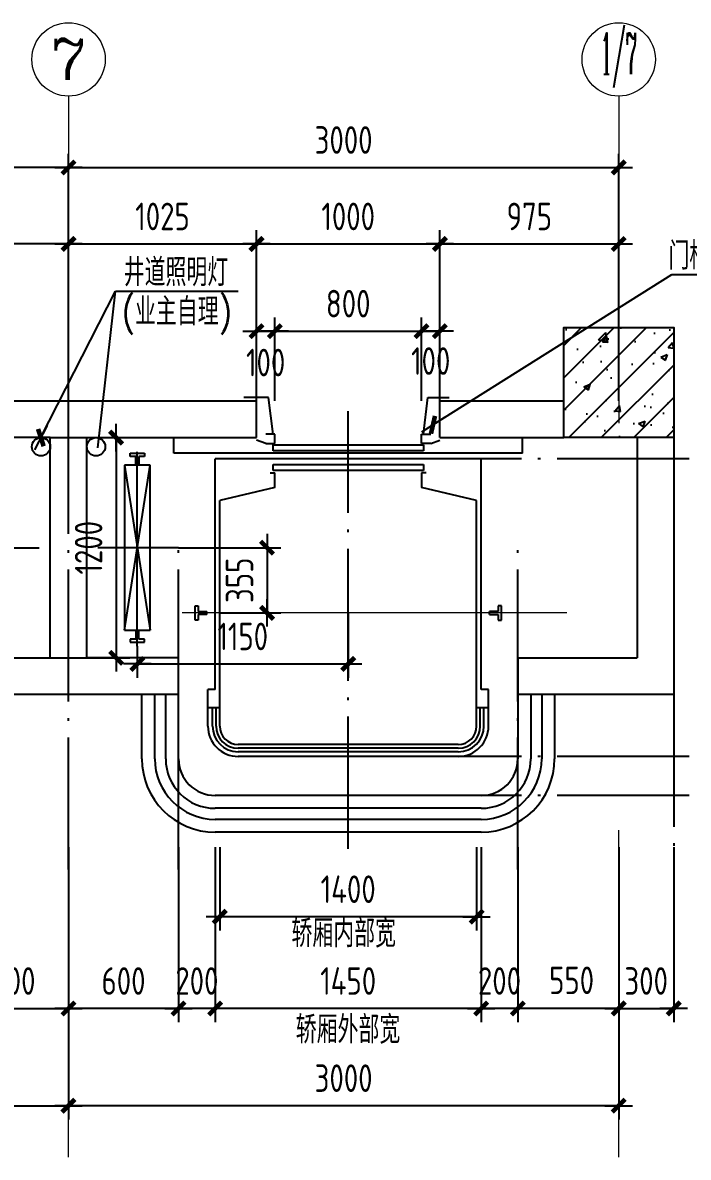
# Model space of a CAD drawing. Extents: x 185540 to 253404, y 138157 to 180211.
# Drawn here: x 218094 to 221724, y 142779 to 148961 of the extents above; entities that cross this region are included whole.
import ezdxf
from ezdxf.enums import TextEntityAlignment as Align

# ---------------------------------------------------------------- set-up
doc = ezdxf.new("R2010")
doc.units = 0
doc.header["$LTSCALE"] = 1000
doc.header["$MEASUREMENT"] = 0
doc.linetypes.add('ACAD_ISO04W100', pattern=[30.5, 24, -3, 0.5, -3])
doc.layers.get('0').update_dxf_attribs({"linetype": 'CONTINUOUS'})
doc.layers.get('DEFPOINTS').update_dxf_attribs({"linetype": 'CONTINUOUS'})
for name, color, linetype in [('1', 8, 'CONTINUOUS'), ('COLUMN', 4, 'CONTINUOUS'), ('TC', 8, 'CONTINUOUS'), ('WALL', 1, 'CONTINUOUS'), ('WINDOWS', 4, 'CONTINUOUS')]:
    doc.layers.add(name, color=color, linetype=linetype)
doc.layers.add('AXIS', color=3, linetype='CONTINUOUS', lineweight=9)
doc.styles.add('COMPLEX', font='COMPLEX.shx')
doc.styles.add('DIM_FONT', font='tssdeng.shx', dxfattribs={"width": 0.8, "bigfont": 'tssdchn.shx'})
doc.styles.get("Standard").update_dxf_attribs({"font": 'txt.shx', "width": 0.8, "height": 260, "bigfont": 'china.shx'})
doc.dimstyles.new('DIMN-200', dxfattribs={"dimtxt": 300, "dimasz": 1, "dimexe": 250, "dimexo": 0, "dimgap": 150, "dimtad": 1, "dimdec": 0, "dimdsep": 46, "dimtxsty": 'DIM_FONT', "dimblk": '_DIMX', "dimcen": 2.5, "dimclrd": 256, "dimclre": 256, "dimclrt": 4, "dimadec": 0, "dimazin": 0, "dimtfac": 1, "dimtdec": 0, "dimtix": 1, "dimtmove": 2, "dimatfit": 3, "dimldrblk": '_DIMX', "dimfxl": 0, "dimtolj": 1, "dimtzin": 0, "dimarcsym": 0})
doc.dimstyles.get("Standard").update_dxf_attribs({"dimtxt": 300, "dimasz": 1, "dimexe": 150, "dimexo": 0, "dimgap": 150, "dimtad": 1, "dimdec": 0, "dimzin": 0, "dimdsep": 46, "dimtxsty": 'Standard', "dimblk1": '_DIMX', "dimblk2": '_DIMX', "dimsah": 1, "dimcen": 200, "dimclrd": 256, "dimclre": 256, "dimclrt": 4, "dimadec": 0, "dimazin": 0, "dimtfac": 1, "dimtdec": 0, "dimtix": 1, "dimtmove": 2, "dimatfit": 3, "dimldrblk": '_DIMX', "dimfxl": 0, "dimtolj": 1, "dimtzin": 0, "dimarcsym": 0})

# ---------------------------------------------------------------- blocks, each defined once
blk = doc.blocks.new('_DIMX')
blk.add_line((-150, 0), (150, 0))
at = {"const_width": 50}
blk.add_lwpolyline([(-70, -70), (70, 70)], dxfattribs=at)
blk = doc.blocks.new('*D494')
at = {"linetype": 'ByBlock'}
for p, q in [((215182, 135847.6), (215616.5, 135847.6)), ((215541.5, 135847.1), (215541.5, 134648.1)), ((215182, 134647.6), (215616.5, 134647.6))]:
    blk.add_line(p, q, dxfattribs=at)
at = {"layer": 'DEFPOINTS', "color": 0, "linetype": 'ByBlock'}
for p in [(215182, 135847.6), (215182, 134647.6), (215541.5, 134647.6)]:
    blk.add_point(p, dxfattribs=at)
at = {"linetype": 'ByBlock', "xscale": 0.5, "yscale": 0.5, "zscale": 0.5}
for p, rotation in [((215541.5, 135847.6), 90), ((215541.5, 134647.6), 270)]:
    blk.add_blockref('_DIMX', p, dxfattribs=dict(at, rotation=rotation))
at = {"color": 4, "linetype": 'ByBlock', "insert": (215391.5, 135247.6), "char_height": 150, "attachment_point": 5, "rotation": 90, "style": 'DIM_FONT'}
blk.add_mtext('\\A1;1200', dxfattribs=at)
blk = doc.blocks.new('*D503')
at = {"linetype": 'ByBlock'}
for p, q in [((212282, 136047.6), (212282, 137394.4)), ((215282, 136047.6), (215282, 137394.4)), ((215281.5, 137319.4), (212282.5, 137319.4))]:
    blk.add_line(p, q, dxfattribs=at)
at = {"layer": 'DEFPOINTS', "color": 0, "linetype": 'ByBlock'}
for p in [(212282, 137319.4), (212282, 136047.6), (215282, 136047.6)]:
    blk.add_point(p, dxfattribs=at)
at = {"linetype": 'ByBlock', "xscale": 0.5, "yscale": 0.5, "zscale": 0.5, "rotation": 180}
blk.add_blockref('_DIMX', (212282, 137319.4), dxfattribs=at)
at = {"linetype": 'ByBlock', "xscale": 0.5, "yscale": 0.5, "zscale": 0.5}
blk.add_blockref('_DIMX', (215282, 137319.4), dxfattribs=at)
at = {"color": 4, "linetype": 'ByBlock', "insert": (213782, 137469.4), "char_height": 150, "attachment_point": 5, "style": 'DIM_FONT'}
blk.add_mtext('\\A1;3000', dxfattribs=at)
blk = doc.blocks.new('*D497')
at = {"linetype": 'ByBlock'}
for p, q in [((214257, 136047.6), (214257, 136977.6)), ((215282, 136047.6), (215282, 136977.6)), ((215281.5, 136902.6), (214257.5, 136902.6))]:
    blk.add_line(p, q, dxfattribs=at)
at = {"layer": 'DEFPOINTS', "color": 0, "linetype": 'ByBlock'}
for p in [(214257, 136902.6), (214257, 136047.6), (215282, 136047.6)]:
    blk.add_point(p, dxfattribs=at)
at = {"linetype": 'ByBlock', "xscale": 0.5, "yscale": 0.5, "zscale": 0.5, "rotation": 180}
blk.add_blockref('_DIMX', (214257, 136902.6), dxfattribs=at)
at = {"linetype": 'ByBlock', "xscale": 0.5, "yscale": 0.5, "zscale": 0.5}
blk.add_blockref('_DIMX', (215282, 136902.6), dxfattribs=at)
at = {"color": 4, "linetype": 'ByBlock', "insert": (214769.5, 137052.6), "char_height": 150, "attachment_point": 5, "style": 'DIM_FONT'}
blk.add_mtext('\\A1;1025', dxfattribs=at)
blk = doc.blocks.new('*D505')
at = {"linetype": 'ByBlock'}
for p, q in [((214682, 133697.6), (214682, 132744.1)), ((215282, 133697.6), (215282, 132744.1)), ((214682.5, 132819.1), (215281.5, 132819.1))]:
    blk.add_line(p, q, dxfattribs=at)
at = {"layer": 'DEFPOINTS', "color": 0, "linetype": 'ByBlock'}
for p in [(214682, 133697.6), (215282, 133697.6), (215282, 132819.1)]:
    blk.add_point(p, dxfattribs=at)
at = {"linetype": 'ByBlock', "xscale": 0.5, "yscale": 0.5, "zscale": 0.5, "rotation": 180}
blk.add_blockref('_DIMX', (214682, 132819.1), dxfattribs=at)
at = {"linetype": 'ByBlock', "xscale": 0.5, "yscale": 0.5, "zscale": 0.5}
blk.add_blockref('_DIMX', (215282, 132819.1), dxfattribs=at)
at = {"color": 4, "linetype": 'ByBlock', "insert": (214982, 132969.1), "char_height": 150, "attachment_point": 5, "style": 'DIM_FONT'}
blk.add_mtext('\\A1;600', dxfattribs=at)
blk = doc.blocks.new('*D504')
at = {"linetype": 'ByBlock'}
for p, q in [((212282, 133615.2), (212282, 132132)), ((215282, 133615.2), (215282, 132132)), ((212282.5, 132207), (215281.5, 132207))]:
    blk.add_line(p, q, dxfattribs=at)
at = {"layer": 'DEFPOINTS', "color": 0, "linetype": 'ByBlock'}
for p in [(212282, 133615.2), (215282, 133615.2), (215282, 132207)]:
    blk.add_point(p, dxfattribs=at)
at = {"linetype": 'ByBlock', "xscale": 0.5, "yscale": 0.5, "zscale": 0.5, "rotation": 180}
blk.add_blockref('_DIMX', (212282, 132207), dxfattribs=at)
at = {"linetype": 'ByBlock', "xscale": 0.5, "yscale": 0.5, "zscale": 0.5}
blk.add_blockref('_DIMX', (215282, 132207), dxfattribs=at)
at = {"color": 4, "linetype": 'ByBlock', "insert": (213782, 132357), "char_height": 150, "attachment_point": 5, "style": 'DIM_FONT'}
blk.add_mtext('\\A1;3000', dxfattribs=at)
blk = doc.blocks.new('*D514')
at = {"linetype": 'ByBlock'}
for p, q in [((215282, 136047.6), (215282, 137394.4)), ((218282, 136047.6), (218282, 137394.4)), ((215282.5, 137319.4), (218281.5, 137319.4))]:
    blk.add_line(p, q, dxfattribs=at)
at = {"layer": 'DEFPOINTS', "color": 0, "linetype": 'ByBlock'}
for p in [(218282, 137319.4), (215282, 136047.6), (218282, 136047.6)]:
    blk.add_point(p, dxfattribs=at)
at = {"linetype": 'ByBlock', "xscale": 0.5, "yscale": 0.5, "zscale": 0.5, "rotation": 180}
blk.add_blockref('_DIMX', (215282, 137319.4), dxfattribs=at)
at = {"linetype": 'ByBlock', "xscale": 0.5, "yscale": 0.5, "zscale": 0.5}
blk.add_blockref('_DIMX', (218282, 137319.4), dxfattribs=at)
at = {"color": 4, "linetype": 'ByBlock', "insert": (216782, 137469.4), "char_height": 150, "attachment_point": 5, "style": 'DIM_FONT'}
blk.add_mtext('\\A1;3000', dxfattribs=at)
blk = doc.blocks.new('*D517')
at = {"linetype": 'ByBlock'}
for p, q in [((217307, 136047.6), (217307, 136977.6)), ((218282, 136047.6), (218282, 136977.6)), ((217307.5, 136902.6), (218281.5, 136902.6))]:
    blk.add_line(p, q, dxfattribs=at)
at = {"layer": 'DEFPOINTS', "color": 0, "linetype": 'ByBlock'}
for p in [(218282, 136902.6), (217307, 136047.6), (218282, 136047.6)]:
    blk.add_point(p, dxfattribs=at)
at = {"linetype": 'ByBlock', "xscale": 0.5, "yscale": 0.5, "zscale": 0.5, "rotation": 180}
blk.add_blockref('_DIMX', (217307, 136902.6), dxfattribs=at)
at = {"linetype": 'ByBlock', "xscale": 0.5, "yscale": 0.5, "zscale": 0.5}
blk.add_blockref('_DIMX', (218282, 136902.6), dxfattribs=at)
at = {"color": 4, "linetype": 'ByBlock', "insert": (217794.5, 137052.6), "char_height": 150, "attachment_point": 5, "style": 'DIM_FONT'}
blk.add_mtext('\\A1;975', dxfattribs=at)
blk = doc.blocks.new('*D516')
at = {"linetype": 'ByBlock'}
for p, q in [((216307, 136047.6), (216307, 136977.6)), ((217307, 136047.6), (217307, 136977.6)), ((216307.5, 136902.6), (217306.5, 136902.6))]:
    blk.add_line(p, q, dxfattribs=at)
at = {"layer": 'DEFPOINTS', "color": 0, "linetype": 'ByBlock'}
for p in [(217307, 136902.6), (216307, 136047.6), (217307, 136047.6)]:
    blk.add_point(p, dxfattribs=at)
at = {"linetype": 'ByBlock', "xscale": 0.5, "yscale": 0.5, "zscale": 0.5, "rotation": 180}
blk.add_blockref('_DIMX', (216307, 136902.6), dxfattribs=at)
at = {"linetype": 'ByBlock', "xscale": 0.5, "yscale": 0.5, "zscale": 0.5}
blk.add_blockref('_DIMX', (217307, 136902.6), dxfattribs=at)
at = {"color": 4, "linetype": 'ByBlock', "insert": (216807, 137052.6), "char_height": 150, "attachment_point": 5, "style": 'DIM_FONT'}
blk.add_mtext('\\A1;1000', dxfattribs=at)
blk = doc.blocks.new('*D515')
at = {"linetype": 'ByBlock'}
for p, q in [((215282, 136047.6), (215282, 136977.6)), ((216307, 136047.6), (216307, 136977.6)), ((215282.5, 136902.6), (216306.5, 136902.6))]:
    blk.add_line(p, q, dxfattribs=at)
at = {"layer": 'DEFPOINTS', "color": 0, "linetype": 'ByBlock'}
for p in [(216307, 136902.6), (215282, 136047.6), (216307, 136047.6)]:
    blk.add_point(p, dxfattribs=at)
at = {"linetype": 'ByBlock', "xscale": 0.5, "yscale": 0.5, "zscale": 0.5, "rotation": 180}
blk.add_blockref('_DIMX', (215282, 136902.6), dxfattribs=at)
at = {"linetype": 'ByBlock', "xscale": 0.5, "yscale": 0.5, "zscale": 0.5}
blk.add_blockref('_DIMX', (216307, 136902.6), dxfattribs=at)
at = {"color": 4, "linetype": 'ByBlock', "insert": (215794.5, 137052.6), "char_height": 150, "attachment_point": 5, "style": 'DIM_FONT'}
blk.add_mtext('\\A1;1025', dxfattribs=at)
blk = doc.blocks.new('*D519')
at = {"linetype": 'ByBlock'}
for p, q in [((217207, 136047.6), (217207, 136502.6)), ((217307, 136047.6), (217307, 136502.6)), ((217206.5, 136427.6), (217206, 136427.6)), ((217207, 136427.6), (217307, 136427.6)), ((217207, 136427.6), (217307, 136427.6)), ((217307.5, 136427.6), (217308, 136427.6))]:
    blk.add_line(p, q, dxfattribs=at)
at = {"layer": 'DEFPOINTS', "color": 0, "linetype": 'ByBlock'}
for p in [(217307, 136427.6), (217207, 136047.6), (217307, 136047.6)]:
    blk.add_point(p, dxfattribs=at)
at = {"linetype": 'ByBlock', "xscale": 0.5, "yscale": 0.5, "zscale": 0.5}
blk.add_blockref('_DIMX', (217207, 136427.6), dxfattribs=at)
at = {"linetype": 'ByBlock', "xscale": 0.5, "yscale": 0.5, "zscale": 0.5, "rotation": 180}
blk.add_blockref('_DIMX', (217307, 136427.6), dxfattribs=at)
at = {"color": 4, "linetype": 'ByBlock', "insert": (217257, 136264.7), "char_height": 150, "attachment_point": 5, "style": 'DIM_FONT'}
blk.add_mtext('\\A1;100', dxfattribs=at)
blk = doc.blocks.new('*D518')
at = {"linetype": 'ByBlock'}
for p, q in [((216407, 136047.6), (216407, 136502.6)), ((217207, 136047.6), (217207, 136502.6)), ((216407.5, 136427.6), (217206.5, 136427.6))]:
    blk.add_line(p, q, dxfattribs=at)
at = {"layer": 'DEFPOINTS', "color": 0, "linetype": 'ByBlock'}
for p in [(217207, 136427.6), (216407, 136047.6), (217207, 136047.6)]:
    blk.add_point(p, dxfattribs=at)
at = {"linetype": 'ByBlock', "xscale": 0.5, "yscale": 0.5, "zscale": 0.5, "rotation": 180}
blk.add_blockref('_DIMX', (216407, 136427.6), dxfattribs=at)
at = {"linetype": 'ByBlock', "xscale": 0.5, "yscale": 0.5, "zscale": 0.5}
blk.add_blockref('_DIMX', (217207, 136427.6), dxfattribs=at)
at = {"color": 4, "linetype": 'ByBlock', "insert": (216807, 136577.6), "char_height": 150, "attachment_point": 5, "style": 'DIM_FONT'}
blk.add_mtext('\\A1;800', dxfattribs=at)
blk = doc.blocks.new('*D520')
at = {"linetype": 'ByBlock'}
for p, q in [((216307, 136047.6), (216307, 136502.6)), ((216407, 136047.6), (216407, 136502.6)), ((216306.5, 136427.6), (216306, 136427.6)), ((216307, 136427.6), (216407, 136427.6)), ((216307, 136427.6), (216407, 136427.6)), ((216407.5, 136427.6), (216408, 136427.6))]:
    blk.add_line(p, q, dxfattribs=at)
at = {"layer": 'DEFPOINTS', "color": 0, "linetype": 'ByBlock'}
for p in [(216407, 136427.6), (216307, 136047.6), (216407, 136047.6)]:
    blk.add_point(p, dxfattribs=at)
at = {"linetype": 'ByBlock', "xscale": 0.5, "yscale": 0.5, "zscale": 0.5}
blk.add_blockref('_DIMX', (216307, 136427.6), dxfattribs=at)
at = {"linetype": 'ByBlock', "xscale": 0.5, "yscale": 0.5, "zscale": 0.5, "rotation": 180}
blk.add_blockref('_DIMX', (216407, 136427.6), dxfattribs=at)
at = {"color": 4, "linetype": 'ByBlock', "insert": (216357, 136256.7), "char_height": 150, "attachment_point": 5, "style": 'DIM_FONT'}
blk.add_mtext('\\A1;100', dxfattribs=at)
blk = doc.blocks.new('*D513')
at = {"linetype": 'ByBlock'}
for p, q in [((215880.9, 135247.6), (216439.7, 135247.6)), ((216364.7, 135248.1), (216364.7, 135248.6)), ((216364.7, 135247.6), (216364.7, 134892.6)), ((216107, 134892.6), (216439.7, 134892.6)), ((216364.7, 134892.1), (216364.7, 134891.6))]:
    blk.add_line(p, q, dxfattribs=at)
at = {"layer": 'DEFPOINTS', "color": 0, "linetype": 'ByBlock'}
for p in [(215880.9, 135247.6), (216107, 134892.6), (216364.7, 134892.6)]:
    blk.add_point(p, dxfattribs=at)
at = {"linetype": 'ByBlock', "xscale": 0.5, "yscale": 0.5, "zscale": 0.5}
for p, rotation in [((216364.7, 135247.6), 270), ((216364.7, 134892.6), 90)]:
    blk.add_blockref('_DIMX', p, dxfattribs=dict(at, rotation=rotation))
at = {"color": 4, "linetype": 'ByBlock', "insert": (216214.7, 135070.1), "char_height": 150, "attachment_point": 5, "rotation": 90, "style": 'DIM_FONT'}
blk.add_mtext('\\A1;355', dxfattribs=at)
blk = doc.blocks.new('*D512')
at = {"linetype": 'ByBlock'}
for p, q in [((216807, 134892.6), (216807, 134539)), ((215657, 134711.7), (215657, 134539)), ((215657.5, 134614), (216806.5, 134614))]:
    blk.add_line(p, q, dxfattribs=at)
at = {"layer": 'DEFPOINTS', "color": 0, "linetype": 'ByBlock'}
for p in [(216807, 134892.6), (215657, 134711.7), (216807, 134614)]:
    blk.add_point(p, dxfattribs=at)
at = {"linetype": 'ByBlock', "xscale": 0.5, "yscale": 0.5, "zscale": 0.5, "rotation": 180}
blk.add_blockref('_DIMX', (215657, 134614), dxfattribs=at)
at = {"linetype": 'ByBlock', "xscale": 0.5, "yscale": 0.5, "zscale": 0.5}
blk.add_blockref('_DIMX', (216807, 134614), dxfattribs=at)
at = {"color": 4, "linetype": 'ByBlock', "insert": (216232, 134764), "char_height": 150, "attachment_point": 5, "style": 'DIM_FONT'}
blk.add_mtext('\\A1;1150', dxfattribs=at)
blk = doc.blocks.new('*D527')
at = {"linetype": 'ByBlock'}
for p, q in [((215282, 133615.2), (215282, 132132)), ((218282, 133615.2), (218282, 132132)), ((218281.5, 132207), (215282.5, 132207))]:
    blk.add_line(p, q, dxfattribs=at)
at = {"layer": 'DEFPOINTS', "color": 0, "linetype": 'ByBlock'}
for p in [(215282, 133615.2), (218282, 133615.2), (215282, 132207)]:
    blk.add_point(p, dxfattribs=at)
at = {"linetype": 'ByBlock', "xscale": 0.5, "yscale": 0.5, "zscale": 0.5, "rotation": 180}
blk.add_blockref('_DIMX', (215282, 132207), dxfattribs=at)
at = {"linetype": 'ByBlock', "xscale": 0.5, "yscale": 0.5, "zscale": 0.5}
blk.add_blockref('_DIMX', (218282, 132207), dxfattribs=at)
at = {"color": 4, "linetype": 'ByBlock', "insert": (216782, 132357), "char_height": 150, "attachment_point": 5, "style": 'DIM_FONT'}
blk.add_mtext('\\A1;3000', dxfattribs=at)
blk = doc.blocks.new('*D521')
at = {"linetype": 'ByBlock'}
for p, q in [((216082, 133615.2), (216082, 132661.7)), ((217532, 133615.2), (217532, 132661.7)), ((217531.5, 132736.7), (216082.5, 132736.7))]:
    blk.add_line(p, q, dxfattribs=at)
at = {"layer": 'DEFPOINTS', "color": 0, "linetype": 'ByBlock'}
for p in [(216082, 133615.2), (217532, 133615.2), (216082, 132736.7)]:
    blk.add_point(p, dxfattribs=at)
at = {"linetype": 'ByBlock', "xscale": 0.5, "yscale": 0.5, "zscale": 0.5, "rotation": 180}
blk.add_blockref('_DIMX', (216082, 132736.7), dxfattribs=at)
at = {"linetype": 'ByBlock', "xscale": 0.5, "yscale": 0.5, "zscale": 0.5}
blk.add_blockref('_DIMX', (217532, 132736.7), dxfattribs=at)
at = {"color": 4, "linetype": 'ByBlock', "insert": (216807, 132886.7), "char_height": 150, "attachment_point": 5, "style": 'DIM_FONT'}
blk.add_mtext('\\A1;1450', dxfattribs=at)
blk = doc.blocks.new('*D524')
at = {"linetype": 'ByBlock'}
for p, q in [((216107, 133615.2), (216107, 133161.8)), ((217507, 133615.2), (217507, 133161.8)), ((217506.5, 133236.8), (216107.5, 133236.8))]:
    blk.add_line(p, q, dxfattribs=at)
at = {"layer": 'DEFPOINTS', "color": 0, "linetype": 'ByBlock'}
for p in [(216107, 133615.2), (217507, 133615.2), (216107, 133236.8)]:
    blk.add_point(p, dxfattribs=at)
at = {"linetype": 'ByBlock', "xscale": 0.5, "yscale": 0.5, "zscale": 0.5, "rotation": 180}
blk.add_blockref('_DIMX', (216107, 133236.8), dxfattribs=at)
at = {"linetype": 'ByBlock', "xscale": 0.5, "yscale": 0.5, "zscale": 0.5}
blk.add_blockref('_DIMX', (217507, 133236.8), dxfattribs=at)
at = {"color": 4, "linetype": 'ByBlock', "insert": (216807, 133386.8), "char_height": 150, "attachment_point": 5, "style": 'DIM_FONT'}
blk.add_mtext('\\A1;1400', dxfattribs=at)
blk = doc.blocks.new('*D525')
at = {"linetype": 'ByBlock'}
for p, q in [((217732, 130858.9), (217732, 129905.4)), ((218282, 130858.9), (218282, 129905.4)), ((218281.5, 129980.4), (217732.5, 129980.4))]:
    blk.add_line(p, q, dxfattribs=at)
at = {"layer": 'DEFPOINTS', "color": 0, "linetype": 'ByBlock'}
for p in [(217732, 130858.9), (218282, 130858.9), (217732, 129980.4)]:
    blk.add_point(p, dxfattribs=at)
at = {"linetype": 'ByBlock', "xscale": 0.5, "yscale": 0.5, "zscale": 0.5, "rotation": 180}
blk.add_blockref('_DIMX', (217732, 129980.4), dxfattribs=at)
at = {"linetype": 'ByBlock', "xscale": 0.5, "yscale": 0.5, "zscale": 0.5}
blk.add_blockref('_DIMX', (218282, 129980.4), dxfattribs=at)
at = {"color": 4, "linetype": 'ByBlock', "insert": (218025.2, 130134), "char_height": 150, "attachment_point": 5, "style": 'DIM_FONT'}
blk.add_mtext('\\A1;550', dxfattribs=at)
blk = doc.blocks.new('*D526')
at = {"linetype": 'ByBlock'}
for p, q in [((217532, 133615.2), (217532, 132661.7)), ((217732, 133615.2), (217732, 132661.7)), ((217531.5, 132736.7), (217531, 132736.7)), ((217732, 132736.7), (217532, 132736.7)), ((217732.5, 132736.7), (217733, 132736.7))]:
    blk.add_line(p, q, dxfattribs=at)
at = {"layer": 'DEFPOINTS', "color": 0, "linetype": 'ByBlock'}
for p in [(217532, 133615.2), (217732, 133615.2), (217532, 132736.7)]:
    blk.add_point(p, dxfattribs=at)
at = {"linetype": 'ByBlock', "xscale": 0.5, "yscale": 0.5, "zscale": 0.5}
blk.add_blockref('_DIMX', (217532, 132736.7), dxfattribs=at)
at = {"linetype": 'ByBlock', "xscale": 0.5, "yscale": 0.5, "zscale": 0.5, "rotation": 180}
blk.add_blockref('_DIMX', (217732, 132736.7), dxfattribs=at)
at = {"color": 4, "linetype": 'ByBlock', "insert": (217632, 132886.7), "char_height": 150, "attachment_point": 5, "style": 'DIM_FONT'}
blk.add_mtext('\\A1;200', dxfattribs=at)
blk = doc.blocks.new('*D523')
at = {"linetype": 'ByBlock'}
for p, q in [((215282, 133615.2), (215282, 132661.7)), ((215882, 133615.2), (215882, 132661.7)), ((215881.5, 132736.7), (215282.5, 132736.7))]:
    blk.add_line(p, q, dxfattribs=at)
at = {"layer": 'DEFPOINTS', "color": 0, "linetype": 'ByBlock'}
for p in [(215282, 133615.2), (215882, 133615.2), (215282, 132736.7)]:
    blk.add_point(p, dxfattribs=at)
at = {"linetype": 'ByBlock', "xscale": 0.5, "yscale": 0.5, "zscale": 0.5, "rotation": 180}
blk.add_blockref('_DIMX', (215282, 132736.7), dxfattribs=at)
at = {"linetype": 'ByBlock', "xscale": 0.5, "yscale": 0.5, "zscale": 0.5}
blk.add_blockref('_DIMX', (215882, 132736.7), dxfattribs=at)
at = {"color": 4, "linetype": 'ByBlock', "insert": (215582, 132886.7), "char_height": 150, "attachment_point": 5, "style": 'DIM_FONT'}
blk.add_mtext('\\A1;600', dxfattribs=at)
blk = doc.blocks.new('*D522')
at = {"linetype": 'ByBlock'}
for p, q in [((215882, 133615.2), (215882, 132661.7)), ((216082, 133615.2), (216082, 132661.7)), ((215881.5, 132736.7), (215881, 132736.7)), ((216082, 132736.7), (215882, 132736.7)), ((216082.5, 132736.7), (216083, 132736.7))]:
    blk.add_line(p, q, dxfattribs=at)
at = {"layer": 'DEFPOINTS', "color": 0, "linetype": 'ByBlock'}
for p in [(215882, 133615.2), (216082, 133615.2), (215882, 132736.7)]:
    blk.add_point(p, dxfattribs=at)
at = {"linetype": 'ByBlock', "xscale": 0.5, "yscale": 0.5, "zscale": 0.5}
blk.add_blockref('_DIMX', (215882, 132736.7), dxfattribs=at)
at = {"linetype": 'ByBlock', "xscale": 0.5, "yscale": 0.5, "zscale": 0.5, "rotation": 180}
blk.add_blockref('_DIMX', (216082, 132736.7), dxfattribs=at)
at = {"color": 4, "linetype": 'ByBlock', "insert": (215982, 132886.7), "char_height": 150, "attachment_point": 5, "style": 'DIM_FONT'}
blk.add_mtext('\\A1;200', dxfattribs=at)
blk = doc.blocks.new('*D528')
at = {"linetype": 'ByBlock'}
for p, q in [((218282, 130858.9), (218282, 129905.4)), ((218582, 130858.9), (218582, 129905.4)), ((218281.5, 129980.4), (218281, 129980.4)), ((218282, 129980.4), (218582, 129980.4)), ((218582.5, 129980.4), (218583, 129980.4))]:
    blk.add_line(p, q, dxfattribs=at)
at = {"layer": 'DEFPOINTS', "color": 0, "linetype": 'ByBlock'}
for p in [(218282, 130858.9), (218582, 130858.9), (218582, 129980.4)]:
    blk.add_point(p, dxfattribs=at)
at = {"linetype": 'ByBlock', "xscale": 0.5, "yscale": 0.5, "zscale": 0.5}
blk.add_blockref('_DIMX', (218282, 129980.4), dxfattribs=at)
at = {"linetype": 'ByBlock', "xscale": 0.5, "yscale": 0.5, "zscale": 0.5, "rotation": 180}
blk.add_blockref('_DIMX', (218582, 129980.4), dxfattribs=at)
at = {"color": 4, "linetype": 'ByBlock', "insert": (218432, 130130.4), "char_height": 150, "attachment_point": 5, "style": 'DIM_FONT'}
blk.add_mtext('\\A1;300', dxfattribs=at)

msp = doc.modelspace()

# ---------------------------------------------------------------- hatches: boundary and pattern name
at = {"layer": '1'}
h = msp.add_hatch(dxfattribs=at)
h.set_pattern_fill('AR-CONC', color=256, scale=50, style=0)
h.set_pattern_definition([(50, (22774.47, -29677.2), (358.6301, -31.37607), [37.5, -412.5]), (355, (22774.47, -29677.2), (-69.37567, 376.09607), [30, -330]), (100.4514, (22804.36, -29679.8), (289.2547, 344.71977), [31.8701, -350.57106]), (46.1842, (22774.47, -29577.2), (533.6205, -82.7595), [56.25, -618.75]), (96.6356, (22818.94, -29584.1), (467.3314, 487.0589), [47.8051, -525.8565]), (351.1842, (22774.47, -29577.2), (467.331, 487.0593), [45, -495]), (21, (22824.47, -29602.2), (298.45353, -201.30945), [37.5, -412.5]), (326, (22824.47, -29602.2), (121.65767, 362.575), [30, -330]), (71.4514, (22849.34, -29618.98), (420.1113, 161.26525), [31.8701, -350.57106]), (37.5, (22774.47, -29677.2), (6.07993, 166.44693), [0, -326, 0, -335, 0, -331.25]), (7.5, (22774.47, -29677.2), (131.53477, 197.20586), [0, -191, 0, -318.5, 0, -126.25]), (327.5, (22662.97, -29677.2), (266.91122, -11.277436), [0, -125, 0, -390, 0, -517.5]), (317.5, (22612.97, -29677.2), (291.59308, 50.0525), [0, -162.5, 0, -259, 0, -367.5])])
h.paths.add_polyline_path([(221644.2, 147300.3), (221044.2, 147300.3), (221044.2, 146700.3), (221644.2, 146700.3)])
h = msp.add_hatch(dxfattribs=at)
h.set_pattern_fill('ANSI31', color=256, scale=1000, style=0)
h.set_pattern_definition([(45, (22774.47, -29677.2), (-88.38835, 88.38835), [])])
h.paths.add_polyline_path([(221044.2, 146700.3), (221644.2, 146700.3), (221644.2, 147300.3), (221044.2, 147300.3)])

# ---------------------------------------------------------------- linework, layer by layer
at = {"layer": 'AXIS'}
for p, q in [((218344.2, 148561.3), (218344.2, 146861.3)), ((221344.2, 148561.3), (221344.2, 146778.9)), ((221061.3, 145745.3), (218963.8, 145745.3)), ((221344.2, 142778.6), (221344.2, 144561)), ((218344.2, 142778.6), (218344.2, 144478.6))]:
    msp.add_line(p, q, dxfattribs=at)
for centre in [(218344.2, 148761.3), (221344.2, 148761.3)]:
    msp.add_circle(centre, 200, dxfattribs=at)
at = {"layer": 'COLUMN'}
for p, q in [((218503.4, 146645.1), (218601.1, 147498.9)), ((219435.2, 146918.8), (219300.3, 146918.8)), ((219459.2, 146718.6), (219435.2, 146918.8)), ((220279.2, 146718.6), (220303.1, 146918.8)), ((220303.1, 146918.8), (220419.2, 146918.8)), ((219469.2, 146718.6), (219419.2, 146718.6)), ((219469.2, 146668.6), (219469.2, 146718.6)), ((220269.2, 146668.6), (220269.2, 146718.6)), ((220269.2, 146718.6), (220319.2, 146718.6)), ((218919.2, 146615.3), (218919.2, 146700.3)), ((219419.2, 146668.6), (219369.2, 146685.6)), ((219419.2, 146668.6), (219469.2, 146668.6)), ((219459.2, 146628.6), (219459.2, 146660.6)), ((219459.2, 146660.6), (220279.2, 146660.6)), ((220319.2, 146668.6), (220269.2, 146668.6)), ((220279.2, 146660.6), (220279.2, 146628.6)), ((220319.2, 146668.6), (220369.2, 146685.6)), ((220819.2, 146615.3), (220819.2, 146700.3)), ((218680.2, 146615.3), (218758.2, 146615.3)), ((218680.2, 146598.3), (218680.2, 146615.3)), ((218710.8, 146598.3), (218680.2, 146598.3)), ((218710.8, 146550.3), (218710.8, 146598.3)), ((218719.2, 145564.5), (218719.2, 146623.6)), ((218727.6, 146598.3), (218727.6, 146550.3)), ((218758.2, 146598.3), (218727.6, 146598.3)), ((218758.2, 146615.3), (218758.2, 146598.3)), ((220819.2, 146615.3), (218919.2, 146615.3)), ((220279.2, 146628.6), (219459.2, 146628.6)), ((218649.2, 146550.3), (218649.2, 145650.3)), ((218649.2, 146550.3), (218789.2, 145650.3)), ((218649.2, 145650.3), (218789.2, 146550.3)), ((218789.2, 146550.3), (218649.2, 146550.3)), ((218789.2, 145650.3), (218789.2, 146550.3)), ((220594.2, 146585.3), (219144.2, 146585.3)), ((219144.2, 145328.3), (219144.2, 146585.3)), ((219459.2, 146553.3), (220279.2, 146553.3)), ((219459.2, 146521.3), (219459.2, 146553.3)), ((220279.2, 146553.3), (220279.2, 146521.3)), ((220594.2, 145328.3), (220594.2, 146585.3)), ((219444.2, 146508.3), (219469.2, 146508.3)), ((220279.2, 146521.3), (219459.2, 146521.3)), ((219469.2, 146428.3), (219469.2, 146508.3)), ((220269.2, 146508.3), (220269.2, 146428.3)), ((220294.2, 146508.3), (220269.2, 146508.3)), ((219469.2, 146428.3), (219169.2, 146358.3)), ((220569.2, 146358.3), (220269.2, 146428.3)), ((219169.2, 145128.3), (219169.2, 146358.3)), ((220569.2, 145128.3), (220569.2, 146358.3)), ((217745.3, 146100.3), (218184.7, 146100.3)), ((218943, 146100.3), (218503.6, 146100.3)), ((219034.2, 145706.3), (219034.2, 145784.3)), ((219034.2, 145784.3), (219051.2, 145784.3)), ((219051.2, 145784.3), (219051.2, 145753.7)), ((219051.2, 145753.7), (219099.2, 145753.7)), ((219051.2, 145736.9), (219051.2, 145706.3)), ((219099.2, 145736.9), (219051.2, 145736.9)), ((219099.2, 145736.9), (219099.2, 145753.7)), ((220639.2, 145736.9), (220639.2, 145753.7)), ((220687.2, 145753.7), (220639.2, 145753.7)), ((220639.2, 145736.9), (220687.2, 145736.9)), ((220687.2, 145784.3), (220687.2, 145753.7)), ((220704.2, 145784.3), (220687.2, 145784.3)), ((220687.2, 145736.9), (220687.2, 145706.3)), ((220704.2, 145706.3), (220704.2, 145784.3)), ((219051.2, 145706.3), (219034.2, 145706.3)), ((220687.2, 145706.3), (220704.2, 145706.3)), ((218649.2, 145650.3), (218789.2, 145650.3)), ((218680.1, 145602.3), (218680.1, 145585.3)), ((218710.7, 145602.3), (218680.1, 145602.3)), ((218710.7, 145650.3), (218710.7, 145602.3)), ((218727.5, 145602.3), (218727.5, 145650.3)), ((218758.1, 145602.3), (218727.5, 145602.3)), ((218758.1, 145585.3), (218758.1, 145602.3)), ((218680.1, 145585.3), (218758.3, 145585.3)), ((219144.2, 145328.3), (219104.2, 145328.3)), ((219104.2, 145128.3), (219104.2, 145328.3)), ((220634.2, 145328.3), (220594.2, 145328.3)), ((220634.2, 145128.3), (220634.2, 145328.3)), ((219169.2, 145228.3), (219104.2, 145228.3)), ((219129.2, 145128.3), (219129.2, 145228.3)), ((219149.2, 145128.3), (219149.2, 145228.3)), ((220634.2, 145228.3), (220569.2, 145228.3)), ((220589.2, 145128.3), (220589.2, 145228.3)), ((220609.2, 145128.3), (220609.2, 145228.3)), ((220469.2, 145028.3), (219269.2, 145028.3)), ((220469.2, 145008.3), (219269.2, 145008.3)), ((220469.2, 144988.3), (219269.2, 144988.3)), ((220469.2, 144963.3), (219269.2, 144963.3))]:
    msp.add_line(p, q, dxfattribs=at)
for centre in [(218194.2, 146650.3), (218494.2, 146650.3)]:
    msp.add_circle(centre, 50, dxfattribs=at)
for centre, radius, start, end in [((219269.2, 145128.3), 165, 180, 270), ((219269.2, 145128.3), 140, 180, 270), ((219269.2, 145128.3), 120, 180, 270), ((219269.2, 145128.3), 100, 180, 270), ((220469.2, 145128.3), 165, 270, 360), ((220469.2, 145128.3), 140, 270, 360), ((220469.2, 145128.3), 120, 270, 360), ((220469.2, 145128.3), 100, 270, 360)]:
    msp.add_arc(centre, radius, start, end, dxfattribs=at)
at = {"layer": 'TC', "linetype": 'ACAD_ISO04W100', "ltscale": 0.03}
for p, q in [((218344.2, 144346.7), (218344.2, 147299.8)), ((219869.2, 144459.9), (219869.2, 146843.9)), ((221728.3, 146585.3), (220594.2, 146585.3)), ((218944.2, 144346.7), (218944.2, 146128.8)), ((220794.2, 144346.7), (220794.2, 146128.8)), ((221644.2, 145300.3), (221644.2, 144467.9)), ((221728.3, 144963.3), (220469.2, 144963.3)), ((221728.3, 144750.3), (220469.2, 144750.3))]:
    msp.add_line(p, q, dxfattribs=at)
at = {"layer": 'WALL'}
for p, q in [((217319.2, 146900.3), (219369.2, 146900.3)), ((219369.2, 146700.3), (219369.2, 146900.3)), ((220369.2, 146900.3), (221044.2, 146900.3)), ((220369.2, 146700.3), (220369.2, 146900.3)), ((218244.2, 146700.3), (217319.2, 146700.3)), ((218244.2, 145500.3), (218244.2, 146700.3)), ((218444.2, 145500.3), (218444.2, 146700.3)), ((218444.2, 146700.3), (219369.2, 146700.3)), ((220369.2, 146700.3), (221044.2, 146700.3)), ((221444.2, 146700.3), (221444.2, 145500.3)), ((221644.2, 146700.3), (221644.2, 145300.3)), ((217744.2, 145500.3), (218244.2, 145500.3)), ((218944.2, 145500.3), (218444.2, 145500.3)), ((218944.2, 145300.3), (218944.2, 145500.3)), ((220794.2, 145500.3), (221444.2, 145500.3)), ((220794.2, 145500.3), (220794.2, 145300.3)), ((218944.2, 145300.3), (217744.2, 145300.3)), ((221644.2, 145300.3), (220794.2, 145300.3))]:
    msp.add_line(p, q, dxfattribs=at)
msp.add_lwpolyline([(221044.2, 146700.3), (221044.2, 147300.3), (221644.2, 147300.3), (221644.2, 146700.3), (221044.2, 146700.3)], dxfattribs=at)
at = {"layer": 'WINDOWS'}
for p, q in [((218744.2, 144950.3), (218744.2, 145300.3)), ((218814.2, 144950.3), (218814.2, 145300.3)), ((218874.2, 144950.3), (218874.2, 145300.3)), ((218944.2, 144950.3), (218944.2, 145300.3)), ((220794.2, 145300.3), (220794.2, 144950.3)), ((220864.2, 145300.3), (220864.2, 144950.3)), ((220924.2, 145300.3), (220924.2, 144950.3)), ((220994.2, 145300.3), (220994.2, 144950.3)), ((220594.2, 144750.3), (219144.2, 144750.3)), ((220594.2, 144680.3), (219144.2, 144680.3)), ((220594.2, 144620.3), (219144.2, 144620.3)), ((220594.2, 144550.3), (219144.2, 144550.3))]:
    msp.add_line(p, q, dxfattribs=at)
for centre, radius, start, end in [((219144.2, 144950.3), 400, 180, 270), ((219144.2, 144950.3), 330, 180, 270), ((219144.2, 144950.3), 270, 180, 270), ((219144.2, 144950.3), 200, 180, 270), ((220594.2, 144950.3), 330, 270, 0), ((220594.2, 144950.3), 400, 270, 0), ((220594.2, 144950.3), 200, 270, 0), ((220594.2, 144950.3), 270, 270, 0)]:
    msp.add_arc(centre, radius, start, end, dxfattribs=at)

# ---------------------------------------------------------------- texts
at = {"layer": 'AXIS', "width": 0.8}
for s, p in [('门框安装后请填充水泥', (221615.5, 147616)), ('井道照明灯', (218645, 147525.7)), ('(业主自理)', (218634.6, 147311.7)), ('轿厢内部宽', (219559.7, 143923.5)), ('轿厢外部宽', (219583.1, 143399.5))]:
    msp.add_text(s, height=150, dxfattribs=at).set_placement(p)
at = {"layer": 'AXIS', "style": 'COMPLEX'}
for tag, width, p, p2 in [('1/7', 0.367647, (221244.2, 148681.3), (221444.2, 148681.3)), ('7', 1.339286, (218244.2, 148649.3), (218444.2, 148649.3))]:
    msp.add_attdef(tag, text='', height=224, dxfattribs=dict(at, width=width)).set_placement(p, p2, align=Align.FIT)

# ---------------------------------------------------------------- dimensions: what is measured, and where the dimension line sits
at = {"layer": 'AXIS'}
for base, p1, p2, dimstyle, override, picture, middle, set_off in [((215344.2, 148172.1), (218344.2, 146900.3), (215344.2, 146900.3), 'DIMN-200', {"dimscale": 0.5, "dimexe": 150, "dimzin": 0, "dimblk1": '_DIMX', "dimblk2": '_DIMX', "dimsah": 1, "dimcen": 200}, '*D503', (216844.2, 148322.1), (3062.1, 10852.8)), ((221344.2, 148172.1), (218344.2, 146900.3), (221344.2, 146900.3), 'DIMN-200', {"dimscale": 0.5, "dimexe": 150, "dimzin": 0, "dimblk1": '_DIMX', "dimblk2": '_DIMX', "dimsah": 1, "dimcen": 200}, '*D514', (219844.2, 148322.1), (3062.1, 10852.8)), ((218344.2, 143059.7), (215344.2, 144467.9), (218344.2, 144467.9), 'DIMN-200', {"dimscale": 0.5, "dimexe": 150, "dimzin": 0, "dimblk1": '_DIMX', "dimblk2": '_DIMX', "dimsah": 1, "dimcen": 200}, '*D504', (216844.2, 143209.7), (3062.1, 10852.8)), ((218344.2, 143589.5), (217744.2, 144467.9), (218344.2, 144467.9), 'DIMN-200', {"dimscale": 0.5, "dimexe": 150, "dimzin": 0, "dimblk1": '_DIMX', "dimblk2": '_DIMX', "dimsah": 1, "dimcen": 200}, '*D505', (218044.2, 143739.5), (3062.1, 10770.4)), ((218344.2, 143059.7), (221344.2, 144467.9), (218344.2, 144467.9), 'DIMN-200', {"dimscale": 0.5, "dimexe": 150, "dimzin": 0, "dimblk1": '_DIMX', "dimblk2": '_DIMX', "dimsah": 1, "dimcen": 200}, '*D527', (219844.2, 143209.7), (3062.1, 10852.8)), ((218344.2, 143589.5), (218944.2, 144467.9), (218344.2, 144467.9), 'DIMN-200', {"dimscale": 0.5, "dimexe": 150, "dimzin": 0, "dimblk1": '_DIMX', "dimblk2": '_DIMX', "dimsah": 1, "dimcen": 200}, '*D523', (218644.2, 143739.5), (3062.1, 10852.8)), ((218944.2, 143589.5), (219144.2, 144467.9), (218944.2, 144467.9), 'DIMN-200', {"dimscale": 0.5, "dimexe": 150, "dimzin": 0, "dimblk1": '_DIMX', "dimblk2": '_DIMX', "dimsah": 1, "dimcen": 200}, '*D522', (219044.2, 143739.5), (3062.1, 10852.8)), ((219144.2, 143589.5), (220594.2, 144467.9), (219144.2, 144467.9), 'DIMN-200', {"dimscale": 0.5, "dimexe": 150, "dimzin": 0, "dimblk1": '_DIMX', "dimblk2": '_DIMX', "dimsah": 1, "dimcen": 200}, '*D521', (219869.2, 143739.5), (3062.1, 10852.8)), ((220594.2, 143589.5), (220794.2, 144467.9), (220594.2, 144467.9), 'DIMN-200', {"dimscale": 0.5, "dimexe": 150, "dimzin": 0, "dimblk1": '_DIMX', "dimblk2": '_DIMX', "dimsah": 1, "dimcen": 200}, '*D526', (220694.2, 143739.5), (3062.1, 10852.8)), ((221644.2, 143589.5), (221344.2, 144467.9), (221644.2, 144467.9), 'Standard', {"dimscale": 0.5, "dimtxsty": 'DIM_FONT', "dimblk": '_DIMX'}, '*D528', (221494.2, 143739.5), (3062.1, 13609.1))]:
    dim = msp.add_linear_dim(base=base, p1=p1, p2=p2, dimstyle=dimstyle, override=override, dxfattribs=at)
    dim.commit()
    dim.dimension.update_dxf_attribs({"geometry": picture, "text_midpoint": middle, "insert": set_off})
for base, p1, p2, angle, dimstyle, override, picture, middle in [((217319.2, 147755.3), (218344.2, 146900.3), (217319.2, 146900.3), 180, 'DIMN-200', {"dimscale": 0.5, "dimexe": 150, "dimzin": 0, "dimblk1": '_DIMX', "dimblk2": '_DIMX', "dimsah": 1, "dimcen": 200}, '*D497', (217831.7, 147905.3)), ((219369.2, 147755.3), (218344.2, 146900.3), (219369.2, 146900.3), 180, 'DIMN-200', {"dimscale": 0.5, "dimexe": 150, "dimzin": 0, "dimblk1": '_DIMX', "dimblk2": '_DIMX', "dimsah": 1, "dimcen": 200}, '*D515', (218856.7, 147905.3)), ((220369.2, 147755.3), (219369.2, 146900.3), (220369.2, 146900.3), 180, 'DIMN-200', {"dimscale": 0.5, "dimexe": 150, "dimzin": 0, "dimblk1": '_DIMX', "dimblk2": '_DIMX', "dimsah": 1, "dimcen": 200}, '*D516', (219869.2, 147905.3)), ((221344.2, 147755.3), (220369.2, 146900.3), (221344.2, 146900.3), 180, 'DIMN-200', {"dimscale": 0.5, "dimexe": 150, "dimzin": 0, "dimblk1": '_DIMX', "dimblk2": '_DIMX', "dimsah": 1, "dimcen": 200}, '*D517', (220856.7, 147905.3)), ((220269.2, 147280.3), (219469.2, 146900.3), (220269.2, 146900.3), 180, 'DIMN-200', {"dimscale": 0.5, "dimexe": 150, "dimzin": 0, "dimblk1": '_DIMX', "dimblk2": '_DIMX', "dimsah": 1, "dimcen": 200}, '*D518', (219869.2, 147430.3)), ((218603.7, 145500.3), (218244.2, 146700.3), (218244.2, 145500.3), 270, 'Standard', {"dimscale": 0.5, "dimtxsty": 'DIM_FONT', "dimblk": '_DIMX'}, '*D494', (218453.7, 146100.3)), ((219426.8, 145745.3), (218943, 146100.3), (219169.2, 145745.3), 90, 'Standard', {"dimscale": 0.5, "dimtxsty": 'DIM_FONT', "dimblk": '_DIMX'}, '*D513', (219276.8, 145922.8)), ((219869.2, 145466.8), (218719.2, 145564.5), (219869.2, 145745.3), 180, 'Standard', {"dimscale": 0.5, "dimtxsty": 'DIM_FONT', "dimblk": '_DIMX'}, '*D512', (219294.2, 145616.8)), ((219169.2, 144089.5), (220569.2, 144467.9), (219169.2, 144467.9), 180, 'DIMN-200', {"dimscale": 0.5, "dimexe": 150, "dimzin": 0, "dimblk1": '_DIMX', "dimblk2": '_DIMX', "dimsah": 1, "dimcen": 200}, '*D524', (219869.2, 144239.5))]:
    dim = msp.add_linear_dim(base=base, p1=p1, p2=p2, angle=angle, dimstyle=dimstyle, override=override, dxfattribs=at)
    dim.commit()
    dim.dimension.update_dxf_attribs({"geometry": picture, "text_midpoint": middle, "insert": (3062.1, 10852.8)})
for base, p1, p2, picture, middle in [((219469.2, 147280.3), (219369.2, 146900.3), (219469.2, 146900.3), '*D520', (219419.2, 147109.5)), ((220369.2, 147280.3), (220269.2, 146900.3), (220369.2, 146900.3), '*D519', (220319.2, 147117.5))]:
    dim = msp.add_linear_dim(base=base, p1=p1, p2=p2, angle=180, dimstyle='DIMN-200', override={"dimscale": 0.5, "dimexe": 150, "dimzin": 0, "dimblk1": '_DIMX', "dimblk2": '_DIMX', "dimsah": 1, "dimcen": 200}, dxfattribs=at)
    dim.commit()
    dim.dimension.update_dxf_attribs({"geometry": picture, "text_midpoint": middle, "dimtype": 160, "insert": (3062.1, 10852.8)})
dim = msp.add_linear_dim(base=(220794.2, 143589.5), p1=(221344.2, 144467.9), p2=(220794.2, 144467.9), dimstyle='DIMN-200', override={"dimscale": 0.5, "dimexe": 150, "dimzin": 0, "dimblk1": '_DIMX', "dimblk2": '_DIMX', "dimsah": 1, "dimcen": 200}, dxfattribs=at)
dim.commit()
dim.dimension.update_dxf_attribs({"geometry": '*D525', "text_midpoint": (221087.3, 143743), "dimtype": 160, "insert": (3062.1, 13609.1)})

# ---------------------------------------------------------------- leaders
at = {"layer": 'COLUMN'}
for points in [[(220331.5, 146770.2), (221633.8, 147589.6), (222774.2, 147589.6)], [(218193.3, 146700.3), (218601.1, 147498.9), (219268.8, 147498.9)]]:
    msp.add_leader(points, dimstyle='Standard', override={"dimscale": 0.5, "dimtxsty": 'DIM_FONT'}, dxfattribs=at)

doc.saveas('drawing.dxf')
